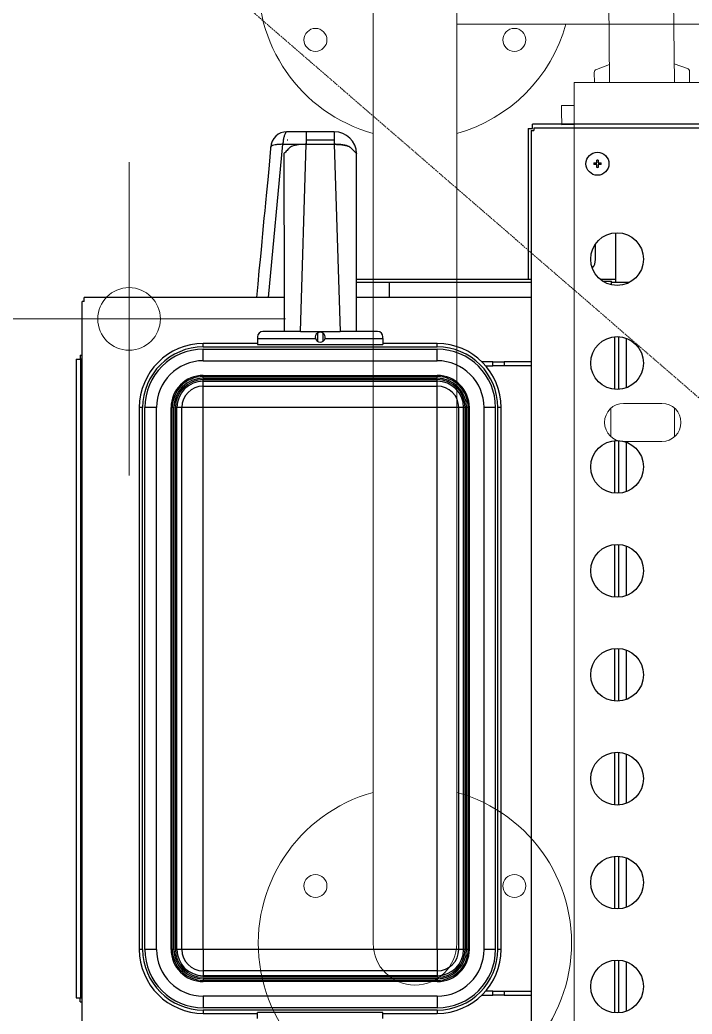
# Model space of a CAD drawing. Header units: inches. Extents: x 15 to 18199, y 5 to 12862.
# Drawn here: x 5761.7 to 6083.6, y 9501.6 to 9977.6 of the extents above; entities that cross this region are included whole.
import ezdxf

# ---------------------------------------------------------------- set-up
doc = ezdxf.new("R2010")
doc.units = ezdxf.units.IN
doc.header["$MEASUREMENT"] = 0
doc.linetypes.add('STRICHPUNKT', pattern=[1, 0.5, -0.25, 0, -0.25])
for name, color, linetype, lineweight in [('200', 7, 'Continuous', 13), ('260G', 250, 'Continuous', 13), ('410AB', 90, 'Continuous', 13), ('500', 4, 'Continuous', 13), ('610', 4, 'STRICHPUNKT', 13)]:
    doc.layers.add(name, color=color, linetype=linetype, lineweight=lineweight)
doc.layers.add('BK BO', color=41, linetype='Continuous')

# ---------------------------------------------------------------- blocks, each defined once
blk = doc.blocks.new('A$C285064C4')
at = {"layer": '410AB'}
for p, q in [((75, 0, 10027229803.1), (75, 150, 10027229803.1)), ((0, 75, 10027229803.1), (150, 75, 10027229803.1))]:
    blk.add_line(p, q, dxfattribs=at)
blk.add_circle((75, 75, 10027229803.1), 15, dxfattribs=at)
blk = doc.blocks.new('A$C0A803AA6')
at = {"layer": '610'}
blk.add_line((1527, 0), (0, 1320.8), dxfattribs=at)
at = {"rotation": 180}
blk.add_blockref('A$C285064C4', (183.6, 1103.6, -10027229803.1), dxfattribs=at)
blk = doc.blocks.new('alihfpih')
at = {"layer": '200'}
for p, q in [((-3843.54, -12256.56), (-3843.54, -12716.56)), ((-3803.54, -12256.56), (-3803.54, -12716.56)), ((-3803.54, -12696.56), (-2673.54, -12696.56))]:
    blk.add_line(p, q, dxfattribs=at)
for centre in [(-3871.17, -12284.06), (-3775.91, -12284.06), (-3871.17, -12689.06), (-3775.91, -12689.06)]:
    blk.add_circle(centre, 5.5, dxfattribs=at)
for centre, radius, start, end in [((-3823.54, -12256.56), 75, 285.466, 254.534), ((-3823.54, -12256.56), 20, 0, 180), ((-3823.54, -12716.56), 75, 105.466, 344.534), ((-3823.54, -12716.56), 75, 15.466, 74.534)]:
    blk.add_arc(centre, radius, start, end, dxfattribs=at)
blk = doc.blocks.new('D-Broiler-Duke-FBB')
at = {"layer": 'BK BO', "color": 250}
for p, q in [((80539.43, 12094.53), (80070.43, 12094.53)), ((80070.43, 12092.51), (80070.43, 12094.53)), ((79962.09, 12090.87), (79955.71, 12090.87)), ((79975.53, 12090.87), (79962.09, 12090.87)), ((80068.41, 12092.51), (80068.41, 12020.3)), ((80068.41, 12092.51), (80070.43, 12092.51)), ((80069.89, 12091.46), (80069.89, 11566.9)), ((80069.89, 12091.46), (80071.11, 12091.46)), ((80071.11, 12092.68), (80071.11, 12091.46)), ((80173.69, 12092.68), (80071.11, 12092.68)), ((79943.99, 12011.62), (79950.92, 12084.91)), ((79950.92, 12084.91), (79962.09, 12084.91)), ((79959.32, 11995.25), (79962.09, 12084.91)), ((79962.09, 12087.08), (79975.53, 12087.08)), ((79962.09, 12084.91), (79975.53, 12084.91)), ((79975.53, 12084.91), (79978.3, 11995.25)), ((79975.53, 12084.91), (79975.53, 12084.91)), ((80099.86, 12075.96), (80101.18, 12075.96)), ((80101.18, 12075.2), (80099.86, 12075.2)), ((80101.18, 12075.96), (80101.18, 12077.28)), ((80101.18, 12073.87), (80101.18, 12075.2)), ((80101.94, 12077.28), (80101.94, 12075.96)), ((80101.94, 12075.96), (80103.26, 12075.96)), ((80101.94, 12075.2), (80101.94, 12073.87)), ((80103.26, 12075.2), (80101.94, 12075.2)), ((80110.37, 12018.72), (80110.37, 12042.56)), ((80100.62, 12029.71), (80100.62, 12037.23)), ((79986.13, 12020.3), (80069.89, 12020.3)), ((80069.89, 12018.79), (79986.13, 12018.79)), ((80002, 12018.78), (79986.13, 12018.78)), ((80002, 12011.62), (80002, 12018.78)), ((80002, 12018.78), (80002.01, 12018.78)), ((80002.01, 12018.79), (80002.01, 12018.78)), ((80102.78, 12020.3), (80110.37, 12020.3)), ((80104.02, 12019.38), (80105.2, 12019.38)), ((80105.2, 12019.38), (80108.36, 12019.38)), ((80108.36, 12017.58), (80108.36, 12019.38)), ((80110.37, 12018.79), (80108.36, 12018.79)), ((80116.75, 12018.72), (80110.37, 12018.72)), ((80116.55, 12018.72), (80116.55, 12018.62)), ((79854.78, 11648.81), (79854.78, 12009.6)), ((79855.8, 12009.6), (79854.78, 12009.6)), ((79855.8, 12009.6), (79855.8, 12011.62)), ((79951.49, 12011.62), (79855.8, 12011.62)), ((80069.89, 12011.62), (79986.14, 12011.62)), ((79959.32, 11995.25), (79941.33, 11995.25)), ((79959.32, 11995.25), (79978.3, 11995.25)), ((79967.55, 11994.58), (79967.55, 11990.59)), ((79970.07, 11994.58), (79970.07, 11990.59)), ((79996.29, 11995.25), (79978.3, 11995.25)), ((79938.8, 11989.5), (79912.81, 11989.5)), ((79912.81, 11987.91), (79912.81, 11989.5)), ((79938.8, 11992.72), (79938.8, 11991.98)), ((79938.8, 11991.98), (79966.53, 11991.98)), ((79938.8, 11991.98), (79938.8, 11989.08)), ((79938.8, 11989.08), (79998.82, 11989.08)), ((79971.09, 11991.98), (79998.82, 11991.98)), ((79998.82, 11991.98), (79998.82, 11992.72)), ((79998.82, 11991.98), (79998.82, 11989.08)), ((80024.81, 11989.5), (79998.82, 11989.5)), ((80024.81, 11987.91), (80024.81, 11989.5)), ((80109.91, 11967.61), (80109.91, 11992.79)), ((80111.69, 11992.81), (80111.69, 11967.59)), ((80115.31, 11992.06), (80115.31, 11968.35)), ((79853.84, 11983.97), (79853.84, 11982.06)), ((79853.84, 11983.97), (79854.78, 11983.97)), ((79912.81, 11987.91), (80024.81, 11987.91)), ((79912.81, 11981.29), (79912.81, 11986.83)), ((79912.81, 11986.83), (80024.81, 11986.83)), ((80024.81, 11981.29), (80024.81, 11986.83)), ((79851.94, 11982.06), (79851.94, 11676.33)), ((79851.94, 11982.06), (79853.93, 11982.06)), ((79853.93, 11982.06), (79853.93, 11676.33)), ((79854.78, 11982.06), (79853.93, 11982.06)), ((79854, 11982.07), (79854, 11982.06)), ((79854, 11982.07), (79854.78, 11982.07)), ((79912.81, 11981.29), (80024.81, 11981.29)), ((80051.42, 11980.81), (80046.19, 11980.81)), ((80051.42, 11978.91), (80051.42, 11980.81)), ((80051.42, 11980.81), (80056.89, 11980.81)), ((80056.89, 11980.81), (80056.89, 11978.91)), ((80069.89, 11980.81), (80056.89, 11980.81)), ((80047.98, 11978.91), (80051.42, 11978.91)), ((80056.89, 11978.91), (80051.42, 11978.91)), ((80069.89, 11978.91), (80056.89, 11978.91)), ((79912.81, 11974.29), (80024.81, 11974.29)), ((79912.81, 11973.71), (79912.81, 11974.29)), ((79912.81, 11973.71), (80024.81, 11973.71)), ((79912.81, 11972.95), (79912.81, 11973.71)), ((79912.81, 11972.95), (80024.81, 11972.95)), ((79912.81, 11971.49), (79912.81, 11972.24)), ((79912.81, 11972.24), (80024.81, 11972.24)), ((79912.81, 11971.49), (80024.81, 11971.49)), ((79912.81, 11969.18), (79912.81, 11971.49)), ((80024.81, 11973.71), (80024.81, 11974.29)), ((80024.81, 11972.95), (80024.81, 11973.71)), ((80024.81, 11971.49), (80024.81, 11972.24)), ((80024.81, 11969.18), (80024.81, 11971.49)), ((79912.81, 11969.18), (80024.81, 11969.18)), ((79912.81, 11958.86), (79912.81, 11969.18)), ((80024.81, 11958.86), (80024.81, 11969.18)), ((79882.17, 11958.86), (79882.17, 11699.53)), ((79883.77, 11958.86), (79882.17, 11958.86)), ((79883.77, 11699.53), (79883.77, 11958.86)), ((79890.39, 11958.86), (79884.84, 11958.86)), ((79884.84, 11699.53), (79884.84, 11958.86)), ((79890.39, 11699.53), (79890.39, 11958.86)), ((79897.39, 11699.53), (79897.39, 11958.86)), ((79897.97, 11958.86), (79897.39, 11958.86)), ((79897.97, 11699.53), (79897.97, 11958.86)), ((79898.73, 11958.86), (79897.97, 11958.86)), ((79898.73, 11699.53), (79898.73, 11958.86)), ((79900.19, 11958.86), (79899.43, 11958.86)), ((79899.43, 11699.53), (79899.43, 11958.86)), ((79900.19, 11699.53), (79900.19, 11958.86)), ((79902.49, 11958.86), (79900.19, 11958.86)), ((79902.49, 11699.53), (79902.49, 11958.86)), ((79912.81, 11958.86), (79902.49, 11958.86)), ((80024.81, 11958.86), (79912.81, 11958.86)), ((79912.81, 11699.53), (79912.81, 11958.86)), ((80035.13, 11958.86), (80024.81, 11958.86)), ((80024.81, 11699.53), (80024.81, 11958.86)), ((80037.43, 11958.86), (80035.13, 11958.86)), ((80035.13, 11699.53), (80035.13, 11958.86)), ((80038.19, 11958.86), (80037.43, 11958.86)), ((80037.43, 11699.53), (80037.43, 11958.86)), ((80038.19, 11699.53), (80038.19, 11958.86)), ((80039.65, 11958.86), (80038.89, 11958.86)), ((80038.89, 11699.53), (80038.89, 11958.86)), ((80040.24, 11958.86), (80039.65, 11958.86)), ((80039.65, 11699.53), (80039.65, 11958.86)), ((80040.24, 11699.53), (80040.24, 11958.86)), ((80047.24, 11699.53), (80047.24, 11958.86)), ((80052.78, 11958.86), (80047.24, 11958.86)), ((80052.78, 11699.53), (80052.78, 11958.86)), ((80053.86, 11699.53), (80053.86, 11958.86)), ((80055.45, 11958.86), (80053.86, 11958.86)), ((80055.45, 11699.53), (80055.45, 11958.86)), ((80109.91, 11917.87), (80109.91, 11943.05)), ((80111.69, 11943.07), (80111.69, 11917.85)), ((80115.31, 11942.31), (80115.31, 11918.6)), ((80109.91, 11868.13), (80109.91, 11893.31)), ((80111.69, 11893.33), (80111.69, 11868.11)), ((80115.31, 11892.57), (80115.31, 11868.86)), ((80109.91, 11818.39), (80109.91, 11843.57)), ((80111.69, 11843.59), (80111.69, 11818.36)), ((80115.31, 11842.83), (80115.31, 11819.12)), ((80109.91, 11768.64), (80109.91, 11793.83)), ((80111.69, 11793.85), (80111.69, 11768.62)), ((80115.31, 11793.09), (80115.31, 11769.38)), ((80109.91, 11718.9), (80109.91, 11744.09)), ((80111.69, 11744.11), (80111.69, 11718.88)), ((80115.31, 11743.35), (80115.31, 11719.64)), ((79883.77, 11699.53), (79882.17, 11699.53)), ((79890.39, 11699.53), (79884.84, 11699.53)), ((79897.97, 11699.53), (79897.39, 11699.53)), ((79898.73, 11699.53), (79897.97, 11699.53)), ((79900.19, 11699.53), (79899.43, 11699.53)), ((79902.49, 11699.53), (79900.19, 11699.53)), ((79912.81, 11699.53), (79902.49, 11699.53)), ((80024.81, 11699.53), (79912.81, 11699.53)), ((79912.81, 11699.53), (79912.81, 11689.21)), ((80035.13, 11699.53), (80024.81, 11699.53)), ((80024.81, 11699.53), (80024.81, 11689.21)), ((80037.43, 11699.53), (80035.13, 11699.53)), ((80038.19, 11699.53), (80037.43, 11699.53)), ((80039.65, 11699.53), (80038.89, 11699.53)), ((80040.24, 11699.53), (80039.65, 11699.53)), ((80052.78, 11699.53), (80047.24, 11699.53)), ((80055.45, 11699.53), (80053.86, 11699.53)), ((80109.91, 11669.16), (80109.91, 11694.34)), ((80111.69, 11694.36), (80111.69, 11669.14)), ((80115.31, 11693.61), (80115.31, 11669.9)), ((80024.81, 11689.21), (79912.81, 11689.21)), ((79912.81, 11689.21), (79912.81, 11686.9)), ((80024.81, 11689.21), (80024.81, 11686.9)), ((79912.81, 11686.9), (79912.81, 11686.15)), ((80024.81, 11686.9), (79912.81, 11686.9)), ((80024.81, 11686.15), (79912.81, 11686.15)), ((80024.81, 11685.44), (79912.81, 11685.44)), ((79912.81, 11685.44), (79912.81, 11684.68)), ((80024.81, 11684.68), (79912.81, 11684.68)), ((79912.81, 11684.68), (79912.81, 11684.1)), ((80024.81, 11684.1), (79912.81, 11684.1)), ((80024.81, 11686.9), (80024.81, 11686.15)), ((80024.81, 11685.44), (80024.81, 11684.68)), ((80024.81, 11684.68), (80024.81, 11684.1)), ((80051.42, 11679.48), (80047.98, 11679.48)), ((80051.42, 11677.58), (80051.42, 11679.48)), ((80051.42, 11679.48), (80056.89, 11679.48)), ((80056.89, 11679.48), (80056.89, 11677.58)), ((80056.89, 11679.48), (80069.89, 11679.48)), ((79851.94, 11676.33), (79853.93, 11676.33)), ((79853.84, 11674.42), (79853.84, 11676.33)), ((79854.78, 11676.33), (79853.93, 11676.33)), ((79854, 11676.32), (79854, 11676.33)), ((79854, 11676.32), (79854.78, 11676.32)), ((80024.81, 11677.1), (79912.81, 11677.1)), ((79912.81, 11677.1), (79912.81, 11671.56)), ((80024.81, 11677.1), (80024.81, 11671.56)), ((80046.19, 11677.58), (80051.42, 11677.58)), ((80056.89, 11677.58), (80051.42, 11677.58)), ((80056.89, 11677.58), (80069.89, 11677.58)), ((79853.84, 11674.42), (79854.78, 11674.42)), ((80024.81, 11671.56), (79912.81, 11671.56)), ((80024.81, 11670.48), (79912.81, 11670.48)), ((79912.81, 11670.48), (79912.81, 11668.89)), ((80024.81, 11670.48), (80024.81, 11668.89)), ((79912.81, 11668.89), (79938.8, 11668.89)), ((79998.82, 11669.31), (79938.8, 11669.31)), ((79938.8, 11666.41), (79938.8, 11669.31)), ((79998.82, 11666.41), (79998.82, 11669.31)), ((79998.82, 11668.89), (80024.81, 11668.89))]:
    blk.add_line(p, q, dxfattribs=at)
at = {"layer": 'BK BO', "color": 250, "flags": 128}
for points in [[(79945.05, 12082.91), (79944.35, 12074.95), (79943.71, 12067.97), (79943.13, 12061.95), (79942.63, 12056.91), (79942.23, 12053), (79941.87, 12049.51), (79941.53, 12045.93), (79941.18, 12042.23), (79940.81, 12038.4), (79940.44, 12034.4), (79939.99, 12029.75), (79939.47, 12024.29), (79938.87, 12017.99), (79938.26, 12011.62)], [(79951.39, 12080.47), (79951.41, 12071.13), (79951.42, 12062.87), (79951.43, 12055.72), (79951.45, 12049.45), (79951.46, 12043.22), (79951.47, 12036.94), (79951.48, 12030.61), (79951.49, 12019.8), (79951.49, 12009.97), (79951.47, 12000.51), (79951.47, 11998.16), (79951.48, 11996.07), (79951.48, 11995.25)], [(79986.15, 11995.25), (79986.15, 11995.32), (79986.15, 11996.2), (79986.16, 11997.09), (79986.16, 11998.53), (79986.15, 12000.01), (79986.15, 12001.54), (79986.14, 12005.33), (79986.13, 12012.79), (79986.13, 12020.23), (79986.14, 12027.68), (79986.15, 12032.03), (79986.15, 12036.28), (79986.16, 12040.41), (79986.17, 12044.99), (79986.18, 12050.45), (79986.19, 12056.67), (79986.21, 12063.75), (79986.22, 12071.69), (79986.23, 12080.47)]]:
    blk.add_lwpolyline(points, dxfattribs=at)
at = {"layer": 'BK BO', "color": 250}
for centre, radius in [((80101.56, 12075.58), 5.5), ((80110.95, 12029.94), 12.63), ((80110.95, 11980.2), 12.63), ((80110.95, 11930.46), 12.63), ((80110.95, 11880.72), 12.63), ((80110.95, 11830.98), 12.63), ((80110.95, 11781.24), 12.63), ((80110.95, 11731.49), 12.63), ((80110.95, 11681.75), 12.63)]:
    blk.add_circle(centre, radius, dxfattribs=at)
for centre, radius, start, end in [((79952.78, 12083.19), 7.69, 89.0559, 177.7354), ((79975.6, 12080.24), 10.63, 1.2659, 90.38), ((80101.56, 12075.58), 1.74, 167.4441, 192.5559), ((80101.56, 12075.58), 1.74, 77.4441, 102.5559), ((80101.56, 12075.58), 1.74, 347.4441, 12.5559), ((80101.56, 12075.58), 1.74, 257.4441, 282.5559), ((80094.31, 12029.71), 6.32, 319.1774, 0), ((79941.33, 11992.72), 2.53, 90, 180), ((79968.81, 11992.59), 2.36, 345.0326, 194.9674), ((79996.29, 11992.72), 2.53, 0, 90), ((79912.81, 11958.86), 30.64, 90, 180), ((79968.81, 11992.59), 2.36, 194.9675, 345.0325), ((80024.81, 11958.86), 30.64, 0, 90), ((79912.81, 11958.86), 29.05, 90, 180), ((79912.81, 11958.86), 27.97, 90, 180), ((80024.81, 11958.86), 29.05, 0, 90), ((80024.81, 11958.86), 27.97, 0, 90), ((79912.81, 11958.86), 22.43, 90, 180), ((80024.81, 11958.86), 22.43, 0, 90), ((79912.81, 11958.86), 15.43, 90, 180), ((79912.81, 11958.86), 14.85, 90, 180), ((79912.81, 11958.86), 14.09, 90, 180), ((79912.81, 11958.86), 13.38, 90, 180), ((79912.81, 11958.86), 12.63, 90, 180), ((80024.81, 11958.86), 15.43, 0, 90), ((80024.81, 11958.86), 14.85, 0, 90), ((80024.81, 11958.86), 14.09, 0, 90), ((80024.81, 11958.86), 13.38, 0, 90), ((80024.81, 11958.86), 12.63, 0, 90), ((79912.81, 11958.86), 10.32, 90, 180), ((80024.81, 11958.86), 10.32, 0, 90), ((79912.81, 11699.53), 30.64, 180, 270), ((79912.81, 11699.53), 29.05, 180, 270), ((79912.81, 11699.53), 27.97, 180, 270), ((79912.81, 11699.53), 22.43, 180, 270), ((79912.81, 11699.53), 15.43, 180, 270), ((79912.81, 11699.53), 14.85, 180, 270), ((79912.81, 11699.53), 14.09, 180, 270), ((79912.81, 11699.53), 13.38, 180, 270), ((79912.81, 11699.53), 12.63, 180, 270), ((79912.81, 11699.53), 10.32, 180, 270), ((80024.81, 11699.53), 30.64, 270, 0), ((80024.81, 11699.53), 15.43, 270, 0), ((80024.81, 11699.53), 22.43, 270, 0), ((80024.81, 11699.53), 27.97, 270, 0), ((80024.81, 11699.53), 14.85, 270, 0), ((80024.81, 11699.53), 29.05, 270, 0), ((80024.81, 11699.53), 14.09, 270, 0), ((80024.81, 11699.53), 13.38, 270, 0), ((80024.81, 11699.53), 12.63, 270, 0), ((80024.81, 11699.53), 10.32, 270, 0)]:
    blk.add_arc(centre, radius, start, end, dxfattribs=at)
for points, knots in [([(79952.91, 12090.83), (79952.76, 12090.82), (79952.42, 12090.78), (79951.92, 12090.02), (79951.45, 12088.7), (79951.1, 12086.94), (79950.98, 12085.57), (79950.92, 12084.91)], [0, 0, 0, 0, 0.161499, 0.371811, 0.587229, 0.799215, 1, 1, 1, 1]), ([(79955.71, 12090.87), (79955.48, 12090.88), (79954.81, 12090.88), (79953.92, 12090.82), (79953.21, 12090.94), (79952.95, 12090.85), (79952.91, 12090.83)], [0, 0, 0, 0, 0.243332, 0.715682, 0.954243, 1, 1, 1, 1]), ([(79962.09, 12090.87), (79962.09, 12090.87), (79962.09, 12090.88), (79962.09, 12090.86), (79962.09, 12090.89), (79962.09, 12090.82), (79962.09, 12090.02), (79962.09, 12088.69), (79962.09, 12086.94), (79962.09, 12085.57), (79962.09, 12084.91)], [0, 0, 0, 0, 0.123868, 0.364317, 0.485757, 0.588338, 0.691589, 0.79735, 0.901425, 1, 1, 1, 1]), ([(79975.53, 12090.87), (79975.53, 12090.88), (79975.53, 12090.89), (79975.53, 12090.82), (79975.53, 12090.02), (79975.53, 12088.69), (79975.53, 12086.94), (79975.53, 12085.57), (79975.53, 12084.91)], [0, 0, 0, 0, 0.180479, 0.343956, 0.508503, 0.677048, 0.842906, 1, 1, 1, 1]), ([(79975.53, 12090.87), (79975.53, 12090.87), (79975.53, 12090.87), (79975.53, 12090.87), (79975.53, 12090.87), (79975.53, 12090.87)], [0, 0, 0, 0, 0.346882, 0.978485, 1, 1, 1, 1]), ([(79950.92, 12084.91), (79950.26, 12084.89), (79948.9, 12084.87), (79947.16, 12084.64), (79945.85, 12084.3), (79945.08, 12083.85), (79945.02, 12083.36), (79945.04, 12083.05), (79945.05, 12082.91)], [0, 0, 0, 0, 0.164424, 0.338028, 0.514439, 0.686668, 0.857776, 1, 1, 1, 1]), ([(79962.09, 12084.91), (79961.39, 12084.89), (79959.95, 12084.87), (79957.92, 12084.64), (79956.19, 12084.3), (79954.91, 12083.85), (79954.27, 12083.3), (79953.39, 12082.42), (79952.52, 12081.6), (79951.81, 12080.89), (79951.54, 12080.66), (79951.43, 12080.51), (79951.4, 12080.47)], [0, 0, 0, 0, 0.090862, 0.186792, 0.284277, 0.37945, 0.474002, 0.585939, 0.868018, 0.923426, 0.978121, 1, 1, 1, 1]), ([(79962.09, 12087.08), (79962.09, 12087.08), (79962.09, 12087.08), (79962.09, 12087.08), (79962.09, 12087.08), (79962.09, 12087.08)], [0, 0, 0, 0, 0.050002, 0.522497, 1, 1, 1, 1]), ([(79975.53, 12084.91), (79976.23, 12084.89), (79977.67, 12084.87), (79979.71, 12084.64), (79981.43, 12084.3), (79982.71, 12083.85), (79983.35, 12083.3), (79984.23, 12082.42), (79985.1, 12081.6), (79985.81, 12080.89), (79986.09, 12080.65), (79986.19, 12080.51), (79986.22, 12080.47)], [0, 0, 0, 0, 0.09086, 0.186789, 0.284273, 0.379445, 0.474004, 0.585935, 0.868015, 0.923424, 0.978395, 1, 1, 1, 1]), ([(79986.23, 12080.47), (79986.22, 12080.48), (79986.21, 12080.54), (79986.04, 12080.66), (79985.73, 12081), (79984.98, 12081.7), (79984.13, 12082.53), (79983.35, 12083.3), (79982.71, 12083.85), (79981.43, 12084.3), (79979.71, 12084.64), (79977.67, 12084.87), (79976.23, 12084.89), (79975.53, 12084.91)], [0, 0, 0, 0, 0.004188, 0.028964, 0.068334, 0.192447, 0.414075, 0.526009, 0.620559, 0.71573, 0.813214, 0.909142, 1, 1, 1, 1])]:
    blk.add_open_spline(points, degree=3, knots=knots, dxfattribs=at)
blk.add_open_spline([(79952.92, 12087.08), (79953.28, 12087.08)], degree=1, dxfattribs=at)
blk = doc.blocks.new('D-Untergestell-Broiler-Duke-FBB')
at = {"layer": '260G'}
for p, q in [((69811.57, 14577.73), (69811.15, 14617.2)), ((69842.13, 14617.53), (69842.56, 14577.73)), ((69804.25, 14577.73), (69804.2, 14582.5)), ((69811.48, 14586.31), (69805.19, 14583.94)), ((69848.81, 14584.42), (69842.47, 14586.65)), ((69849.83, 14583), (69849.88, 14577.73)), ((69794.63, 14577.73), (69794.63, 13875.68)), ((69797.24, 14577.73), (69794.63, 14577.73)), ((69857.59, 14577.73), (69797.24, 14577.73)), ((69794.63, 14566.69), (69788.52, 14566.62)), ((69788.62, 14557.47), (69794.63, 14557.54)), ((69812.17, 14421.76), (69812.17, 14408.12)), ((69836.57, 14424.09), (69818.27, 14424.09)), ((69842.67, 14408.12), (69842.67, 14421.76)), ((69818.27, 14405.79), (69836.57, 14405.79))]:
    blk.add_line(p, q, dxfattribs=at)
at = {"layer": '260G', "flags": 128}
blk.add_lwpolyline([(69788.62, 14557.47), (69788.61, 14557.64), (69788.61, 14558.14), (69788.6, 14558.93), (69788.59, 14559.94), (69788.58, 14561.12), (69788.56, 14562.36), (69788.55, 14563.58), (69788.54, 14564.69), (69788.53, 14565.6), (69788.52, 14566.24), (69788.52, 14566.58), (69788.52, 14566.62)], dxfattribs=at)
at = {"layer": '260G'}
for centre, radius, start, end in [((69805.73, 14582.52), 1.53, 110.6212, 180.6212), ((69848.3, 14582.98), 1.53, 0.6212, 70.6212), ((69818.27, 14414.94), 9.15, 90, 270), ((69836.57, 14414.94), 9.15, 270, 90)]:
    blk.add_arc(centre, radius, start, end, dxfattribs=at)
blk = doc.blocks.new('A$C48A1077E')
at = {"layer": '500'}
for name, p in [('D-Untergestell-Broiler-Duke-FBB', (-69556.11, -13504)), ('D-Broiler-Duke-FBB', (-79851.94, -11040.8))]:
    blk.add_blockref(name, p, dxfattribs=at)
blk = doc.blocks.new('A$C6C05235F')
blk.add_blockref('A$C0A803AA6', (0, 290.31))
at = {"layer": '500', "xscale": -1, "rotation": 180}
blk.add_blockref('alihfpih', (4069.05, -11236.56), dxfattribs=at)
at = {"layer": '500'}
blk.add_blockref('A$C48A1077E', (83.3, 358.41), dxfattribs=at)

msp = doc.modelspace()

# ---------------------------------------------------------------- block references
at = {"layer": '500', "lineweight": 50}
msp.add_blockref('A$C6C05235F', (5705.37, 8515.49, 0), dxfattribs=at)

doc.saveas('drawing.dxf')
